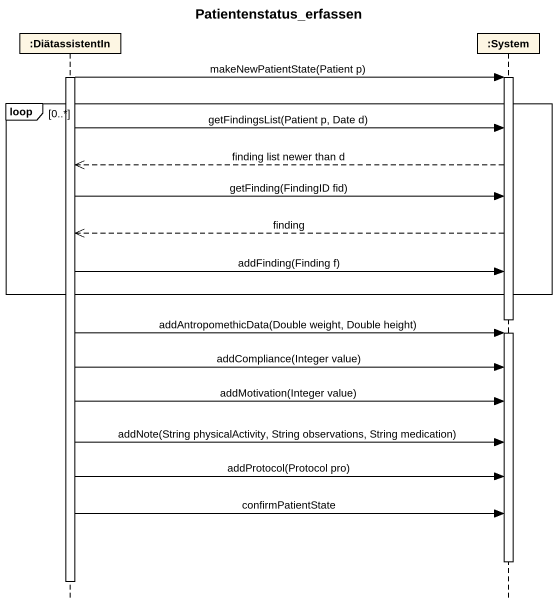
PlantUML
@startuml
title Patientenstatus_erfassen
hide footbox
participant ":DiätassistentIn" as DiätassistentIn
participant ":System" as System

activate DiätassistentIn
DiätassistentIn -> System : makeNewPatientState(Patient p)
activate System
loop 0..*
  DiätassistentIn -> System : getFindingsList(Patient p, Date d)
  System -->> DiätassistentIn : finding list newer than d
  DiätassistentIn -> System : getFinding(FindingID fid)
  System -->> DiätassistentIn : finding
  DiätassistentIn -> System : addFinding(Finding f)
end
deactivate System
DiätassistentIn -> System : addAntropomethicData(Double weight, Double height)
activate System
DiätassistentIn -> System : addCompliance(Integer value)
DiätassistentIn -> System : addMotivation(Integer value)
DiätassistentIn -> System : addNote(String physicalActivity, String observations, String medication)
DiätassistentIn -> System : addProtocol(Protocol pro)
DiätassistentIn -> System : confirmPatientState
deactivate System
deactivate DiätassistentIn
@enduml
